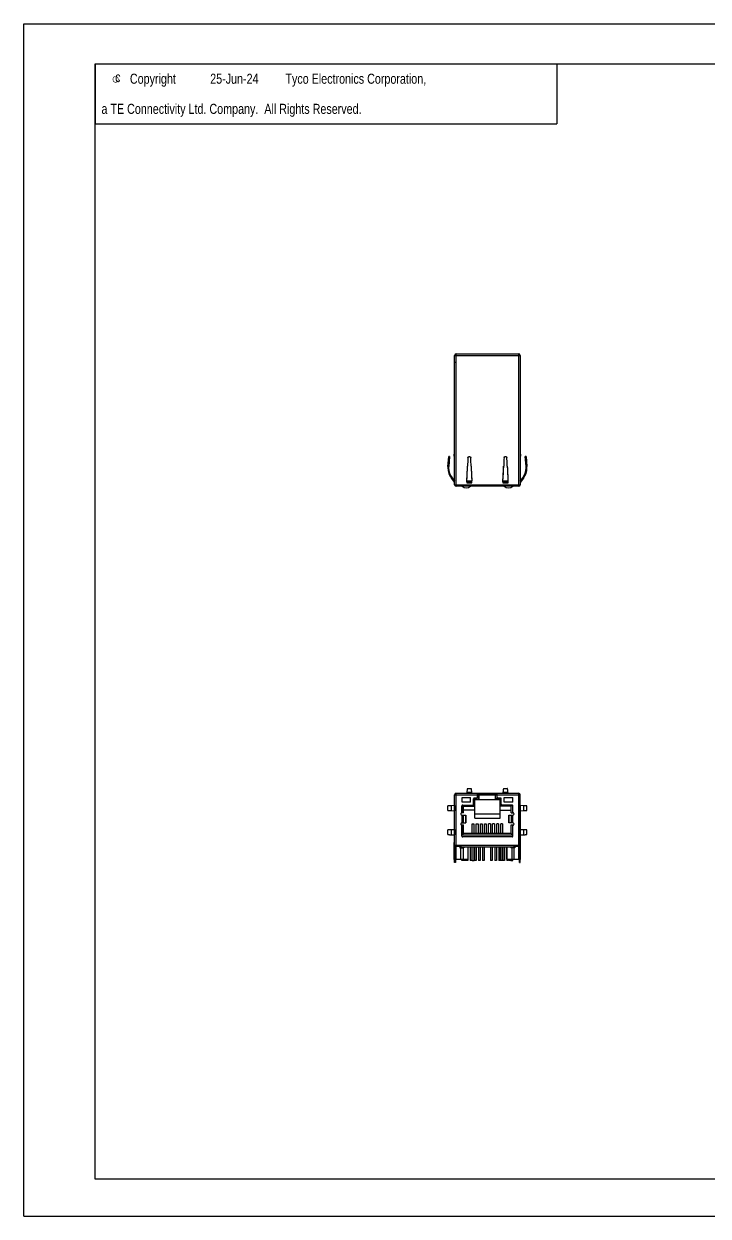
# Model space of a CAD drawing. Extents: x 0 to 420, y 0 to 297.
# Drawn here: x 0 to 170.5, y 0 to 297 of the extents above; entities that cross this region are included whole.
import ezdxf

# ---------------------------------------------------------------- set-up
doc = ezdxf.new("R2010")
doc.units = 0
doc.header["$LTSCALE"] = 23.1
doc.layers.get('0').update_dxf_attribs({"linetype": 'CONTINUOUS'})
doc.styles.add('TEXTSTYLE_1', font='gdt', dxfattribs={"width": 0.8})
doc.styles.add('TEXTSTYLE_2', font='txt', dxfattribs={"width": 0.8})

msp = doc.modelspace()

# ---------------------------------------------------------------- linework, layer by layer
at = {"color": 7, "linetype": 'CONTINUOUS'}
for p, q in [((0, 0), (0, 297)), ((0, 297), (420, 297)), ((17.78, 9.23), (17.78, 287.08)), ((17.78, 287.08), (409.21, 287.08)), ((107.33, 182.2), (107.33, 214.42)), ((107.33, 214.42), (123.67, 214.42)), ((107.73, 181.8), (107.73, 214.82)), ((107.73, 214.82), (123.27, 214.82)), ((123.27, 214.82), (123.27, 181.8)), ((123.67, 214.42), (123.67, 182.2)), ((107.27, 211.66), (107.31, 211.77)), ((107.27, 211.66), (107.33, 211.63)), ((107.28, 212.64), (107.28, 212.57)), ((107.28, 212.64), (107.33, 212.64)), ((107.33, 212.57), (107.28, 212.57)), ((107.33, 211.7), (107.29, 211.71)), ((107.31, 211.77), (107.33, 211.76)), ((107.33, 212.81), (107.33, 212.8)), ((107.33, 212.79), (107.33, 212.8)), ((123.67, 212.8), (123.67, 212.81)), ((123.67, 212.8), (123.67, 212.79)), ((123.67, 212.64), (123.72, 212.64)), ((123.72, 212.57), (123.67, 212.57)), ((123.67, 211.76), (123.69, 211.77)), ((123.71, 211.71), (123.67, 211.7)), ((123.73, 211.66), (123.67, 211.63)), ((123.69, 211.77), (123.73, 211.66)), ((123.72, 212.57), (123.72, 212.64)), ((105.65, 186.77), (105.87, 189.23)), ((106.07, 189.21), (105.85, 186.75)), ((105.85, 189.04), (106.05, 189.02)), ((106.07, 189.21), (105.87, 189.23)), ((107.23, 189.3), (107.23, 189.8)), ((107.33, 189.8), (107.23, 189.8)), ((107.23, 189.3), (107.33, 189.3)), ((111.15, 189.18), (110.85, 189.18)), ((120.15, 189.18), (119.85, 189.18)), ((123.77, 189.8), (123.67, 189.8)), ((123.77, 189.3), (123.67, 189.3)), ((123.77, 189.8), (123.77, 189.3)), ((125.13, 189.23), (124.93, 189.21)), ((125.15, 186.75), (124.93, 189.21)), ((124.95, 189.02), (125.15, 189.04)), ((125.13, 189.23), (125.35, 186.77)), ((105.85, 186.75), (105.65, 186.77)), ((125.35, 186.77), (125.15, 186.75)), ((106.53, 183.82), (106.69, 183.94)), ((107.29, 182.84), (106.53, 183.82)), ((106.69, 183.94), (107.33, 183.11)), ((107.33, 182.87), (107.29, 182.84)), ((107.33, 182.2), (123.67, 182.2)), ((123.27, 181.8), (107.73, 181.8)), ((110.35, 182.65), (111.65, 182.65)), ((110.36, 182.94), (110.37, 183.19)), ((110.38, 183.19), (110.36, 182.9)), ((110.36, 182.9), (110.36, 182.94)), ((111.64, 182.9), (110.36, 182.9)), ((110.37, 183.19), (110.38, 183.29)), ((110.38, 183.29), (110.38, 183.19)), ((110.38, 183.28), (110.38, 183.19)), ((110.38, 183.19), (111.62, 183.19)), ((111.62, 183.29), (111.63, 183.19)), ((111.62, 183.19), (111.62, 183.29)), ((111.62, 183.19), (111.62, 183.28)), ((111.64, 182.9), (111.62, 183.19)), ((111.64, 182.94), (111.63, 183.19)), ((113.07, 181.89), (117.93, 181.89)), ((113.07, 181.89), (113.07, 181.8)), ((117.93, 181.8), (117.93, 181.89)), ((119.35, 182.65), (120.65, 182.65)), ((119.36, 182.94), (119.37, 183.19)), ((119.38, 183.19), (119.36, 182.9)), ((119.36, 182.9), (119.36, 182.94)), ((120.64, 182.9), (119.36, 182.9)), ((119.37, 183.19), (119.38, 183.29)), ((119.38, 183.29), (119.38, 183.19)), ((119.38, 183.28), (119.38, 183.19)), ((119.38, 183.19), (120.62, 183.19)), ((120.62, 183.29), (120.63, 183.19)), ((120.62, 183.19), (120.62, 183.29)), ((120.62, 183.19), (120.62, 183.28)), ((120.64, 182.9), (120.62, 183.19)), ((120.64, 182.94), (120.63, 183.19)), ((123.67, 183.11), (124.31, 183.94)), ((123.71, 182.84), (123.67, 182.87)), ((124.47, 183.82), (123.71, 182.84)), ((124.31, 183.94), (124.47, 183.82)), ((107.33, 88.07), (107.33, 104.95)), ((107.33, 104.95), (123.67, 104.95)), ((107.73, 92.3), (107.73, 105.35)), ((107.73, 105.35), (123.27, 105.35)), ((109.19, 103.12), (109.19, 104.29)), ((109.19, 104.29), (111.3, 104.29)), ((110.38, 105.58), (110.36, 105.42)), ((111.64, 105.42), (110.36, 105.42)), ((110.38, 105.58), (111.62, 105.58)), ((110.55, 106.55), (111.45, 106.55)), ((111.3, 103.12), (111.3, 104.29)), ((111.64, 105.42), (111.62, 105.58)), ((112.05, 102.45), (112.05, 103.95)), ((112.35, 103.8), (112.09, 104.07)), ((113.17, 104.1), (112.12, 104.1)), ((112.25, 104.15), (112.87, 104.15)), ((113.07, 104.35), (113.07, 105.2)), ((113.07, 105.2), (117.93, 105.2)), ((113.07, 104.8), (113.17, 104.8)), ((113.32, 104.95), (113.17, 104.8)), ((113.17, 104.8), (113.17, 104.1)), ((113.47, 103.8), (113.17, 104.1)), ((113.47, 103.8), (113.47, 104.95)), ((117.53, 103.8), (117.53, 104.95)), ((117.53, 103.8), (117.83, 104.1)), ((117.68, 104.95), (117.83, 104.8)), ((117.83, 104.8), (117.83, 104.1)), ((117.93, 104.8), (117.83, 104.8)), ((117.83, 104.1), (118.88, 104.1)), ((117.93, 104.35), (117.93, 105.2)), ((118.75, 104.15), (118.13, 104.15)), ((118.65, 103.8), (118.91, 104.07)), ((118.95, 102.45), (118.95, 103.95)), ((119.38, 105.58), (119.36, 105.42)), ((120.64, 105.42), (119.36, 105.42)), ((119.38, 105.58), (120.62, 105.58)), ((119.55, 106.55), (120.45, 106.55)), ((119.7, 103.12), (119.7, 104.29)), ((119.7, 104.29), (121.81, 104.29)), ((120.64, 105.42), (120.62, 105.58)), ((121.81, 103.12), (121.81, 104.29)), ((123.27, 105.35), (123.27, 92.3)), ((123.67, 88.07), (123.67, 104.95)), ((105.64, 101.07), (105.64, 102.19)), ((107.29, 102.27), (106.53, 102.25)), ((106.53, 101.01), (106.53, 102.25)), ((106.53, 101.01), (107.29, 100.98)), ((107.27, 96.27), (107.27, 100.98)), ((107.29, 102.27), (107.29, 100.98)), ((109.15, 100.66), (109.15, 102.2)), ((111.3, 103.12), (109.19, 103.12)), ((109.25, 102.37), (109.25, 100.45)), ((109.55, 102.15), (109.3, 102.4)), ((109.35, 102.4), (111.85, 102.4)), ((109.55, 100.45), (109.55, 102.15)), ((109.55, 102.15), (112.35, 102.15)), ((112.35, 101.15), (109.55, 101.15)), ((112.05, 102.45), (111.98, 102.45)), ((112.35, 102.15), (112.05, 102.45)), ((112.35, 99.15), (112.35, 103.8)), ((112.35, 103.8), (118.65, 103.8)), ((118.65, 99.15), (118.65, 103.8)), ((118.65, 102.15), (118.95, 102.45)), ((121.45, 102.15), (118.65, 102.15)), ((118.65, 101.15), (121.45, 101.15)), ((118.95, 102.45), (119.02, 102.45)), ((121.65, 102.4), (119.15, 102.4)), ((121.81, 103.12), (119.7, 103.12)), ((121.45, 102.15), (121.7, 102.4)), ((121.45, 100.45), (121.45, 102.15)), ((121.75, 102.37), (121.75, 100.45)), ((121.85, 100.66), (121.85, 102.2)), ((124.47, 102.25), (123.71, 102.27)), ((123.71, 100.98), (123.71, 102.27)), ((123.71, 100.98), (124.47, 101.01)), ((123.73, 96.27), (123.73, 100.98)), ((124.47, 102.25), (124.47, 101.01)), ((125.36, 101.07), (125.36, 102.19)), ((109.55, 100.45), (108.98, 100.45)), ((109.15, 99.9), (109.15, 98)), ((109.15, 99.9), (110.14, 99.9)), ((109.54, 98), (109.54, 99.9)), ((110.11, 99.9), (110.11, 98)), ((110.14, 98), (110.14, 99.9)), ((118.65, 100.15), (112.35, 100.15)), ((112.35, 99.15), (118.65, 99.15)), ((120.86, 99.9), (121.85, 99.9)), ((120.86, 98), (120.86, 99.9)), ((120.89, 98), (120.89, 99.9)), ((121.45, 100.45), (122.02, 100.45)), ((121.46, 99.9), (121.46, 98)), ((121.85, 98), (121.85, 99.9)), ((105.64, 95.07), (105.64, 96.19)), ((107.29, 96.27), (106.53, 96.25)), ((106.53, 95.01), (106.53, 96.25)), ((107.29, 96.27), (107.29, 94.98)), ((108.98, 97.45), (109.55, 97.45)), ((109.15, 98), (110.14, 98)), ((109.15, 94.65), (109.15, 97.24)), ((109.25, 97.45), (109.25, 95)), ((109.55, 95.3), (109.25, 95)), ((109.55, 95.3), (109.55, 97.45)), ((121.45, 95.3), (109.55, 95.3)), ((111.7, 95.3), (111.7, 97.74)), ((111.7, 97.74), (112.16, 97.74)), ((112.16, 97.74), (112.16, 95.3)), ((112.72, 95.3), (112.72, 97.74)), ((112.72, 97.74), (113.18, 97.74)), ((113.18, 97.74), (113.18, 95.3)), ((113.74, 95.3), (113.74, 97.74)), ((113.74, 97.74), (114.2, 97.74)), ((114.2, 97.74), (114.2, 95.3)), ((114.76, 95.3), (114.76, 97.74)), ((114.76, 97.74), (115.22, 97.74)), ((115.22, 97.74), (115.22, 95.3)), ((115.78, 95.3), (115.78, 97.74)), ((116.24, 97.74), (115.78, 97.74)), ((116.24, 97.74), (116.24, 95.3)), ((117.26, 97.74), (116.8, 97.74)), ((116.8, 95.3), (116.8, 97.74)), ((117.26, 97.74), (117.26, 95.3)), ((118.28, 97.74), (117.82, 97.74)), ((117.82, 95.3), (117.82, 97.74)), ((118.28, 97.74), (118.28, 95.3)), ((119.3, 97.74), (118.84, 97.74)), ((118.84, 95.3), (118.84, 97.74)), ((119.3, 97.74), (119.3, 95.3)), ((121.85, 98), (120.86, 98)), ((121.45, 97.45), (122.02, 97.45)), ((121.45, 95.3), (121.45, 97.45)), ((121.45, 95.3), (121.75, 95)), ((121.75, 97.45), (121.75, 95)), ((121.85, 94.65), (121.85, 97.24)), ((124.47, 96.25), (123.71, 96.27)), ((123.71, 94.98), (123.71, 96.27)), ((124.47, 96.25), (124.47, 95.01)), ((125.36, 95.07), (125.36, 96.19)), ((106.53, 95.01), (107.29, 94.98)), ((107.23, 88.82), (107.23, 93.05)), ((107.23, 93.05), (107.33, 93.05)), ((107.23, 92.8), (107.33, 92.8)), ((107.27, 93.07), (107.27, 94.98)), ((107.33, 93.07), (107.27, 93.07)), ((123.67, 92.3), (107.33, 92.3)), ((107.33, 92.1), (107.53, 92.1)), ((107.53, 92.3), (107.53, 88.07)), ((107.6, 88.95), (107.6, 92.3)), ((107.63, 92.3), (107.63, 88.95)), ((107.78, 92.15), (107.64, 92.3)), ((107.73, 92.3), (107.69, 92.25)), ((107.78, 92.15), (108.95, 92.15)), ((108.65, 92.15), (108.65, 91.75)), ((108.95, 91.9), (108.95, 92.3)), ((109.25, 95), (121.75, 95)), ((121.65, 94.45), (109.35, 94.45)), ((122.05, 92.3), (122.05, 91.9)), ((122.05, 92.15), (123.22, 92.15)), ((122.35, 92.15), (122.35, 91.75)), ((123.22, 92.15), (123.36, 92.3)), ((123.27, 92.3), (123.31, 92.25)), ((123.37, 88.95), (123.37, 92.3)), ((123.4, 88.95), (123.4, 92.3)), ((123.47, 88.07), (123.47, 92.3)), ((123.47, 92.1), (123.67, 92.1)), ((123.73, 93.07), (123.67, 93.07)), ((123.77, 93.05), (123.67, 93.05)), ((123.67, 92.8), (123.77, 92.8)), ((123.71, 94.98), (124.47, 95.01)), ((123.73, 93.07), (123.73, 94.98)), ((123.77, 88.82), (123.77, 93.05)), ((108.65, 91.75), (109.65, 91.75)), ((108.87, 88.95), (108.87, 91.75)), ((122.05, 91.9), (108.95, 91.9)), ((109.43, 91.75), (109.43, 88.95)), ((109.65, 91.9), (109.65, 91.75)), ((110.67, 88.95), (110.67, 91.9)), ((110.7, 88.95), (110.7, 91.9)), ((111.24, 91.9), (111.24, 88.58)), ((111.64, 91.9), (111.64, 88.58)), ((111.7, 88.58), (111.7, 91.9)), ((112.2, 88.58), (112.2, 91.9)), ((112.25, 91.9), (112.25, 88.58)), ((112.66, 91.9), (112.66, 88.58)), ((113.27, 91.9), (113.27, 88.58)), ((113.67, 91.9), (113.67, 88.58)), ((114.28, 91.9), (114.28, 88.58)), ((114.69, 91.9), (114.69, 88.58)), ((116.31, 91.9), (116.31, 88.58)), ((116.72, 91.9), (116.72, 88.58)), ((117.33, 91.9), (117.33, 88.58)), ((117.73, 91.9), (117.73, 88.58)), ((118.34, 91.9), (118.34, 88.58)), ((118.75, 91.9), (118.75, 88.58)), ((118.8, 88.58), (118.8, 91.9)), ((119.3, 88.58), (119.3, 91.9)), ((119.36, 91.9), (119.36, 88.58)), ((119.76, 91.9), (119.76, 88.58)), ((120.3, 88.95), (120.3, 91.9)), ((120.33, 91.9), (120.33, 88.95)), ((121.35, 91.9), (121.35, 91.75)), ((122.35, 91.75), (121.35, 91.75)), ((121.57, 91.75), (121.57, 88.95)), ((122.13, 88.95), (122.13, 91.75)), ((107.33, 89.07), (107.23, 89.07)), ((107.23, 88.82), (107.33, 88.82)), ((107.53, 88.07), (107.33, 88.07)), ((107.6, 88.95), (110.7, 88.95)), ((109.16, 88.58), (109.16, 88.95)), ((109.66, 88.58), (109.16, 88.58)), ((109.21, 88.95), (109.21, 88.58)), ((109.61, 88.95), (109.61, 88.58)), ((109.66, 88.58), (109.66, 88.95)), ((109.71, 88.95), (109.71, 88.58)), ((110.11, 88.58), (109.71, 88.58)), ((110.11, 88.95), (110.11, 88.58)), ((110.22, 88.95), (110.22, 88.58)), ((110.62, 88.58), (110.22, 88.58)), ((110.62, 88.95), (110.62, 88.58)), ((111.64, 88.58), (111.24, 88.58)), ((111.7, 88.58), (112.2, 88.58)), ((112.66, 88.58), (112.25, 88.58)), ((113.67, 88.58), (113.27, 88.58)), ((114.69, 88.58), (114.28, 88.58)), ((116.72, 88.58), (116.31, 88.58)), ((117.73, 88.58), (117.33, 88.58)), ((118.75, 88.58), (118.34, 88.58)), ((119.3, 88.58), (118.8, 88.58)), ((119.76, 88.58), (119.36, 88.58)), ((120.3, 88.95), (123.4, 88.95)), ((120.38, 88.95), (120.38, 88.58)), ((120.78, 88.58), (120.38, 88.58)), ((120.78, 88.95), (120.78, 88.58)), ((120.89, 88.95), (120.89, 88.58)), ((121.29, 88.58), (120.89, 88.58)), ((121.29, 88.95), (121.29, 88.58)), ((121.34, 88.58), (121.34, 88.95)), ((121.34, 88.58), (121.84, 88.58)), ((121.39, 88.95), (121.39, 88.58)), ((121.79, 88.95), (121.79, 88.58)), ((121.84, 88.58), (121.84, 88.95)), ((123.47, 88.07), (123.67, 88.07)), ((123.77, 89.07), (123.67, 89.07)), ((123.77, 88.82), (123.67, 88.82)), ((409.21, 9.23), (17.78, 9.23)), ((30.48, 9.23), (17.78, 9.23)), ((0, 0), (420, 0))]:
    msp.add_line(p, q, dxfattribs=at)
at = {"color": 2, "linetype": 'CONTINUOUS'}
for p, q in [((17.78, 287.08), (132.78, 287.08)), ((17.78, 287.08), (17.78, 272.08)), ((132.78, 287.08), (132.78, 272.08)), ((17.78, 272.08), (132.78, 272.08))]:
    msp.add_line(p, q, dxfattribs=at)
at = {"color": 7, "linetype": 'CONTINUOUS'}
for centre, radius, start, end in [((107.73, 214.42), 0.4, 90, 180), ((123.27, 214.42), 0.4, 0, 90), ((107.58, 212.64), 0.3, 149.0362, 180), ((106.94, 211.9), 0.4, 340, 355.1684), ((123.42, 212.64), 0.3, 0, 30.9638), ((124.06, 211.9), 0.4, 184.8316, 200), ((956.21, 148.98), 846.5, 177.29052, 177.439), ((965.21, 148.98), 846.5, 177.29052, 177.439), ((109.84, 186.4), 4.2, 175.0015, 179.9989), ((109.84, 186.4), 4.2, 180, 218), ((109.84, 186.4), 4, 175.0016, 179.9989), ((109.84, 186.4), 4, 180, 218), ((-451.5, 211.63), 562.6, 357.1119, 357.4707), ((673.5, 211.63), 562.6, 182.5293, 182.8881), ((-442.5, 211.63), 562.6, 357.1119, 357.4707), ((682.5, 211.63), 562.6, 182.5293, 182.8881), ((121.16, 186.4), 4, 322, 360), ((121.16, 186.4), 4.2, 322, 360), ((121.16, 186.4), 4, 0.0011, 4.9984), ((121.16, 186.4), 4.2, 0.0011, 4.9985), ((107.14, 182.71), 0.2, 0, 38), ((107.73, 182.2), 0.4, 180, 270), ((110.25, 183), 1.6, 228.5904, 311.4096), ((120.75, 183), 1.6, 228.5904, 311.4096), ((123.27, 182.2), 0.4, 270, 360), ((123.86, 182.71), 0.2, 142, 180), ((107.73, 104.95), 0.4, 90, 180), ((112.25, 103.95), 0.2, 90, 180), ((112.87, 104.35), 0.2, 270, 360), ((118.13, 104.35), 0.2, 180, 270), ((118.75, 103.95), 0.2, 0, 90), ((123.27, 104.95), 0.4, 0, 90), ((109.35, 102.2), 0.2, 90, 180), ((111.85, 102.6), 0.2, 270, 360), ((119.15, 102.6), 0.2, 180, 270), ((121.65, 102.2), 0.2, 0, 90), ((109.15, 100.2), 0.3, 113.5782, 270), ((108.95, 100.66), 0.2, 293.5782, 360), ((122.05, 100.66), 0.2, 180, 246.4218), ((121.85, 100.2), 0.3, 270, 66.4218), ((109.15, 97.7), 0.3, 90, 246.4218), ((108.95, 97.24), 0.2, 0, 66.4218), ((121.85, 97.7), 0.3, 293.5782, 90), ((122.05, 97.24), 0.2, 113.5782, 180), ((107.85, 93.07), 0.582, 179.9979, 181.9673), ((109.35, 94.65), 0.2, 180, 270), ((121.65, 94.65), 0.2, 270, 360), ((123.15, 93.07), 0.582, 358.0327, 0.0021)]:
    msp.add_arc(centre, radius, start, end, dxfattribs=at)
for points, knots in [([(110.65, 189), (110.65, 189.02), (110.66, 189.07), (110.71, 189.13), (110.78, 189.17), (110.83, 189.18), (110.85, 189.18)], [0, 0, 0, 0, 0.244486, 0.492016, 0.744276, 1, 1, 1, 1]), ([(111.15, 189.18), (111.17, 189.18), (111.22, 189.17), (111.29, 189.13), (111.34, 189.07), (111.35, 189.02), (111.35, 189)], [0, 0, 0, 0, 0.255724, 0.507984, 0.755514, 1, 1, 1, 1]), ([(111.45, 186.8), (111.44, 186.99), (111.41, 187.72), (111.37, 188.45), (111.35, 189)], [0, 0, 0, 0, 0.253731, 1, 1, 1, 1]), ([(119.65, 189), (119.65, 189.02), (119.66, 189.07), (119.71, 189.13), (119.78, 189.17), (119.83, 189.18), (119.85, 189.18)], [0, 0, 0, 0, 0.244486, 0.492016, 0.744276, 1, 1, 1, 1]), ([(120.15, 189.18), (120.17, 189.18), (120.22, 189.17), (120.29, 189.13), (120.34, 189.07), (120.35, 189.02), (120.35, 189)], [0, 0, 0, 0, 0.255724, 0.507984, 0.755514, 1, 1, 1, 1]), ([(120.45, 186.8), (120.44, 186.99), (120.41, 187.72), (120.37, 188.45), (120.35, 189)], [0, 0, 0, 0, 0.253731, 1, 1, 1, 1]), ([(110.38, 183.29), (110.41, 183.85), (110.47, 185.02), (110.52, 186.2), (110.55, 186.8)], [0, 0, 0, 0, 0.482404, 1, 1, 1, 1]), ([(111.45, 186.8), (111.48, 186.2), (111.53, 185.02), (111.59, 183.85), (111.62, 183.29)], [0, 0, 0, 0, 0.517596, 1, 1, 1, 1]), ([(119.38, 183.29), (119.41, 183.85), (119.47, 185.02), (119.52, 186.2), (119.55, 186.8)], [0, 0, 0, 0, 0.482404, 1, 1, 1, 1]), ([(120.45, 186.8), (120.48, 186.2), (120.53, 185.02), (120.59, 183.85), (120.62, 183.29)], [0, 0, 0, 0, 0.517596, 1, 1, 1, 1]), ([(110.36, 182.9), (110.36, 182.88), (110.36, 182.8), (110.35, 182.72), (110.35, 182.65)], [0, 0, 0, 0, 0.23468, 1, 1, 1, 1]), ([(111.65, 182.65), (111.65, 182.67), (111.64, 182.76), (111.64, 182.84), (111.64, 182.9)], [0, 0, 0, 0, 0.26102, 1, 1, 1, 1]), ([(119.36, 182.9), (119.36, 182.88), (119.36, 182.8), (119.35, 182.72), (119.35, 182.65)], [0, 0, 0, 0, 0.23468, 1, 1, 1, 1]), ([(120.65, 182.65), (120.65, 182.67), (120.64, 182.76), (120.64, 182.84), (120.64, 182.9)], [0, 0, 0, 0, 0.26102, 1, 1, 1, 1]), ([(110.36, 105.42), (110.36, 105.41), (110.36, 105.39), (110.36, 105.37), (110.35, 105.36), (110.35, 105.35), (110.35, 105.35), (110.35, 105.35)], [0, 0, 0, 0, 0.420367, 0.727753, 0.9184, 0.970862, 1, 1, 1, 1]), ([(110.55, 106.55), (110.54, 106.55), (110.53, 106.54), (110.52, 106.53), (110.52, 106.51), (110.51, 106.49), (110.5, 106.45), (110.49, 106.41), (110.47, 106.36), (110.46, 106.28), (110.44, 106.16), (110.42, 105.99), (110.4, 105.8), (110.39, 105.66), (110.38, 105.58)], [0, 0, 0, 0, 0.026565, 0.036833, 0.048801, 0.078053, 0.114595, 0.158525, 0.209875, 0.268647, 0.408369, 0.577315, 0.774782, 1, 1, 1, 1]), ([(111.62, 105.58), (111.61, 105.66), (111.6, 105.8), (111.58, 105.99), (111.56, 106.16), (111.54, 106.28), (111.53, 106.36), (111.51, 106.41), (111.5, 106.45), (111.49, 106.49), (111.48, 106.51), (111.48, 106.53), (111.47, 106.54), (111.46, 106.55), (111.45, 106.55)], [0, 0, 0, 0, 0.225218, 0.422685, 0.591631, 0.731353, 0.790125, 0.841475, 0.885405, 0.921947, 0.951199, 0.963167, 0.973435, 1, 1, 1, 1]), ([(111.65, 105.35), (111.65, 105.35), (111.65, 105.35), (111.65, 105.36), (111.64, 105.37), (111.64, 105.39), (111.64, 105.41), (111.64, 105.42)], [0, 0, 0, 0, 0.029138, 0.0816, 0.272247, 0.579633, 1, 1, 1, 1]), ([(119.36, 105.42), (119.36, 105.41), (119.36, 105.39), (119.36, 105.37), (119.35, 105.36), (119.35, 105.35), (119.35, 105.35), (119.35, 105.35)], [0, 0, 0, 0, 0.420367, 0.727753, 0.9184, 0.970862, 1, 1, 1, 1]), ([(119.55, 106.55), (119.54, 106.55), (119.53, 106.54), (119.52, 106.53), (119.52, 106.51), (119.51, 106.49), (119.5, 106.45), (119.49, 106.41), (119.47, 106.36), (119.46, 106.28), (119.44, 106.16), (119.42, 105.99), (119.4, 105.8), (119.39, 105.66), (119.38, 105.58)], [0, 0, 0, 0, 0.026565, 0.036833, 0.048801, 0.078053, 0.114595, 0.158525, 0.209875, 0.268647, 0.408369, 0.577315, 0.774782, 1, 1, 1, 1]), ([(120.62, 105.58), (120.61, 105.66), (120.6, 105.8), (120.58, 105.99), (120.56, 106.16), (120.54, 106.28), (120.53, 106.36), (120.51, 106.41), (120.5, 106.45), (120.49, 106.49), (120.48, 106.51), (120.48, 106.53), (120.47, 106.54), (120.46, 106.55), (120.45, 106.55)], [0, 0, 0, 0, 0.225218, 0.422685, 0.591631, 0.731353, 0.790125, 0.841475, 0.885405, 0.921947, 0.951199, 0.963167, 0.973435, 1, 1, 1, 1]), ([(120.65, 105.35), (120.65, 105.35), (120.65, 105.35), (120.65, 105.36), (120.64, 105.37), (120.64, 105.39), (120.64, 105.41), (120.64, 105.42)], [0, 0, 0, 0, 0.029138, 0.0816, 0.272247, 0.579633, 1, 1, 1, 1]), ([(106.53, 102.25), (106.46, 102.24), (106.33, 102.24), (106.16, 102.23), (106.02, 102.23), (105.93, 102.22), (105.87, 102.22), (105.82, 102.21), (105.77, 102.21), (105.73, 102.2), (105.7, 102.2), (105.67, 102.2), (105.66, 102.19), (105.65, 102.19), (105.64, 102.19), (105.64, 102.19), (105.64, 102.19), (105.64, 102.19)], [0, 0, 0, 0, 0.226749, 0.426573, 0.598078, 0.672854, 0.740135, 0.799799, 0.85176, 0.895942, 0.932276, 0.960712, 0.981263, 0.988614, 0.994062, 0.997721, 1, 1, 1, 1]), ([(105.64, 101.07), (105.64, 101.07), (105.64, 101.07), (105.64, 101.07), (105.65, 101.06), (105.66, 101.06), (105.67, 101.06), (105.7, 101.06), (105.73, 101.05), (105.77, 101.05), (105.82, 101.04), (105.87, 101.04), (105.93, 101.04), (106.02, 101.03), (106.16, 101.02), (106.33, 101.02), (106.46, 101.01), (106.53, 101.01)], [0, 0, 0, 0, 0.00228, 0.00594, 0.011388, 0.01874, 0.039292, 0.067728, 0.104062, 0.148244, 0.200204, 0.259868, 0.327149, 0.401925, 0.573429, 0.773252, 1, 1, 1, 1]), ([(107.33, 102.28), (107.33, 102.28), (107.33, 102.28), (107.33, 102.28), (107.33, 102.28), (107.32, 102.27), (107.32, 102.27), (107.31, 102.27), (107.3, 102.27), (107.29, 102.27)], [0, 0, 0, 0, 0.019705, 0.06915, 0.149782, 0.261349, 0.403189, 0.574377, 1, 1, 1, 1]), ([(107.29, 100.98), (107.3, 100.98), (107.31, 100.98), (107.32, 100.98), (107.32, 100.98), (107.33, 100.98), (107.33, 100.98), (107.33, 100.98), (107.33, 100.98), (107.33, 100.98)], [0, 0, 0, 0, 0.425619, 0.596807, 0.738646, 0.850212, 0.930845, 0.980291, 1, 1, 1, 1]), ([(123.67, 100.98), (123.67, 100.98), (123.67, 100.98), (123.67, 100.98), (123.67, 100.98), (123.68, 100.98), (123.68, 100.98), (123.69, 100.98), (123.7, 100.98), (123.71, 100.98)], [0, 0, 0, 0, 0.019709, 0.069155, 0.149788, 0.261354, 0.403193, 0.574381, 1, 1, 1, 1]), ([(123.71, 102.27), (123.7, 102.27), (123.69, 102.27), (123.68, 102.27), (123.68, 102.27), (123.67, 102.28), (123.67, 102.28), (123.67, 102.28), (123.67, 102.28), (123.67, 102.28)], [0, 0, 0, 0, 0.425623, 0.596811, 0.738651, 0.850218, 0.93085, 0.980295, 1, 1, 1, 1]), ([(125.36, 102.19), (125.36, 102.19), (125.36, 102.19), (125.36, 102.19), (125.35, 102.19), (125.34, 102.19), (125.33, 102.2), (125.3, 102.2), (125.27, 102.2), (125.23, 102.21), (125.18, 102.21), (125.13, 102.22), (125.07, 102.22), (124.98, 102.23), (124.84, 102.23), (124.67, 102.24), (124.54, 102.24), (124.47, 102.25)], [0, 0, 0, 0, 0.002279, 0.005938, 0.011386, 0.018737, 0.039288, 0.067724, 0.104058, 0.14824, 0.200201, 0.259865, 0.327146, 0.401922, 0.573427, 0.773251, 1, 1, 1, 1]), ([(124.47, 101.01), (124.54, 101.01), (124.67, 101.02), (124.84, 101.02), (124.98, 101.03), (125.07, 101.04), (125.13, 101.04), (125.18, 101.04), (125.23, 101.05), (125.27, 101.05), (125.3, 101.06), (125.33, 101.06), (125.34, 101.06), (125.35, 101.06), (125.36, 101.07), (125.36, 101.07), (125.36, 101.07), (125.36, 101.07)], [0, 0, 0, 0, 0.226748, 0.426571, 0.598075, 0.672851, 0.740132, 0.799796, 0.851756, 0.895938, 0.932272, 0.960708, 0.98126, 0.988612, 0.99406, 0.99772, 1, 1, 1, 1]), ([(106.53, 96.25), (106.46, 96.24), (106.33, 96.24), (106.16, 96.23), (106.02, 96.23), (105.93, 96.22), (105.87, 96.22), (105.82, 96.21), (105.77, 96.21), (105.73, 96.2), (105.7, 96.2), (105.67, 96.2), (105.66, 96.19), (105.65, 96.19), (105.64, 96.19), (105.64, 96.19), (105.64, 96.19), (105.64, 96.19)], [0, 0, 0, 0, 0.226746, 0.426575, 0.598081, 0.672851, 0.740135, 0.799811, 0.851769, 0.89594, 0.932272, 0.960723, 0.981279, 0.988625, 0.994067, 0.997721, 1, 1, 1, 1]), ([(105.64, 95.07), (105.64, 95.07), (105.64, 95.07), (105.64, 95.07), (105.65, 95.06), (105.66, 95.06), (105.67, 95.06), (105.7, 95.06), (105.73, 95.05), (105.77, 95.05), (105.82, 95.04), (105.87, 95.04), (105.93, 95.04), (106.02, 95.03), (106.16, 95.02), (106.33, 95.02), (106.46, 95.01), (106.53, 95.01)], [0, 0, 0, 0, 0.002278, 0.005931, 0.011372, 0.018718, 0.039274, 0.067725, 0.104056, 0.148227, 0.200185, 0.259862, 0.327146, 0.401916, 0.573423, 0.773253, 1, 1, 1, 1]), ([(107.33, 96.28), (107.33, 96.28), (107.33, 96.28), (107.33, 96.28), (107.33, 96.28), (107.32, 96.27), (107.32, 96.27), (107.31, 96.27), (107.3, 96.27), (107.29, 96.27)], [0, 0, 0, 0, 0.019709, 0.069155, 0.149788, 0.261354, 0.403193, 0.574381, 1, 1, 1, 1]), ([(123.71, 96.27), (123.7, 96.27), (123.69, 96.27), (123.68, 96.27), (123.68, 96.27), (123.67, 96.28), (123.67, 96.28), (123.67, 96.28), (123.67, 96.28), (123.67, 96.28)], [0, 0, 0, 0, 0.425619, 0.596807, 0.738646, 0.850212, 0.930845, 0.980291, 1, 1, 1, 1]), ([(125.36, 96.19), (125.36, 96.19), (125.36, 96.19), (125.36, 96.19), (125.35, 96.19), (125.34, 96.19), (125.33, 96.2), (125.3, 96.2), (125.27, 96.2), (125.23, 96.21), (125.18, 96.21), (125.13, 96.22), (125.07, 96.22), (124.98, 96.23), (124.84, 96.23), (124.67, 96.24), (124.54, 96.24), (124.47, 96.25)], [0, 0, 0, 0, 0.002279, 0.005933, 0.011375, 0.018721, 0.039277, 0.067728, 0.10406, 0.148231, 0.200189, 0.259865, 0.327149, 0.401919, 0.573425, 0.773254, 1, 1, 1, 1]), ([(124.47, 95.01), (124.54, 95.01), (124.67, 95.02), (124.84, 95.02), (124.98, 95.03), (125.07, 95.04), (125.13, 95.04), (125.18, 95.04), (125.23, 95.05), (125.27, 95.05), (125.3, 95.06), (125.33, 95.06), (125.34, 95.06), (125.35, 95.06), (125.36, 95.07), (125.36, 95.07), (125.36, 95.07), (125.36, 95.07)], [0, 0, 0, 0, 0.226747, 0.426577, 0.598084, 0.672854, 0.740138, 0.799815, 0.851773, 0.895944, 0.932275, 0.960726, 0.981282, 0.988628, 0.994069, 0.997722, 1, 1, 1, 1]), ([(107.29, 94.98), (107.3, 94.98), (107.31, 94.98), (107.32, 94.98), (107.32, 94.98), (107.33, 94.98), (107.33, 94.98), (107.33, 94.98), (107.33, 94.98), (107.33, 94.98)], [0, 0, 0, 0, 0.425623, 0.596811, 0.738651, 0.850218, 0.93085, 0.980295, 1, 1, 1, 1]), ([(123.67, 94.98), (123.67, 94.98), (123.67, 94.98), (123.67, 94.98), (123.67, 94.98), (123.68, 94.98), (123.68, 94.98), (123.69, 94.98), (123.7, 94.98), (123.71, 94.98)], [0, 0, 0, 0, 0.019705, 0.06915, 0.149782, 0.261349, 0.403189, 0.574377, 1, 1, 1, 1])]:
    msp.add_open_spline(points, degree=3, knots=knots, dxfattribs=at)

# ---------------------------------------------------------------- texts
at = {"color": 2, "linetype": 'CONTINUOUS', "style": 'TEXTSTYLE_1'}
msp.add_text('e', height=2.5, dxfattribs=at).set_placement((21.85, 282.08))
at = {"color": 2, "linetype": 'CONTINUOUS', "style": 'TEXTSTYLE_2', "width": 0.8}
for s, p in [('c', (22.75, 282.48)), ('Copyright ', (26.43, 282.08)), ('25-Jun-24', (46.43, 282.08)), (' Tyco Electronics Corporation,', (64.43, 282.08)), ('  a TE Connectivity Ltd. Company.  All Rights Reserved.', (17.85, 274.58))]:
    msp.add_text(s, height=2.5, dxfattribs=at).set_placement(p)

doc.saveas('drawing.dxf')
